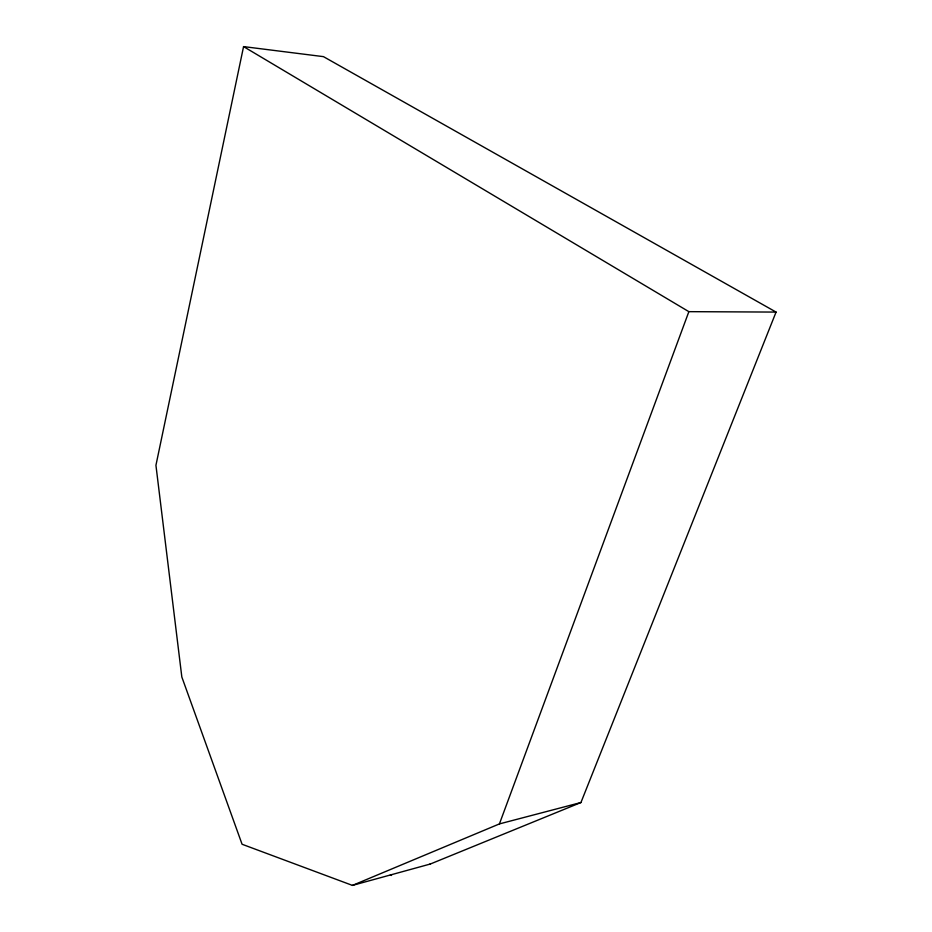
<?xml version="1.0" encoding="UTF-8"?>
<svg xmlns="http://www.w3.org/2000/svg" width="932" height="932" viewBox="0 0 932 932"><rect width="100%" height="100%" fill="white"/><g stroke="black" fill="none" stroke-linecap="round" stroke-linejoin="round"><path stroke-width="1.4" d="M429.745 864.255L580.939 802.522L776.065 312.08L323.462 56.642L243.567 46.6L155.935 465.301L181.833 677.005L242.075 844.252L352.447 885.4L430.351 864.011M352.447 885.4L499.424 823.911L688.865 311.661L776.065 312.08M499.424 823.911L580.939 802.522M243.567 46.6L688.865 311.661M390.939 874.787L390.345 875.032L391.498 875.439L390.939 874.787"/></g></svg>
